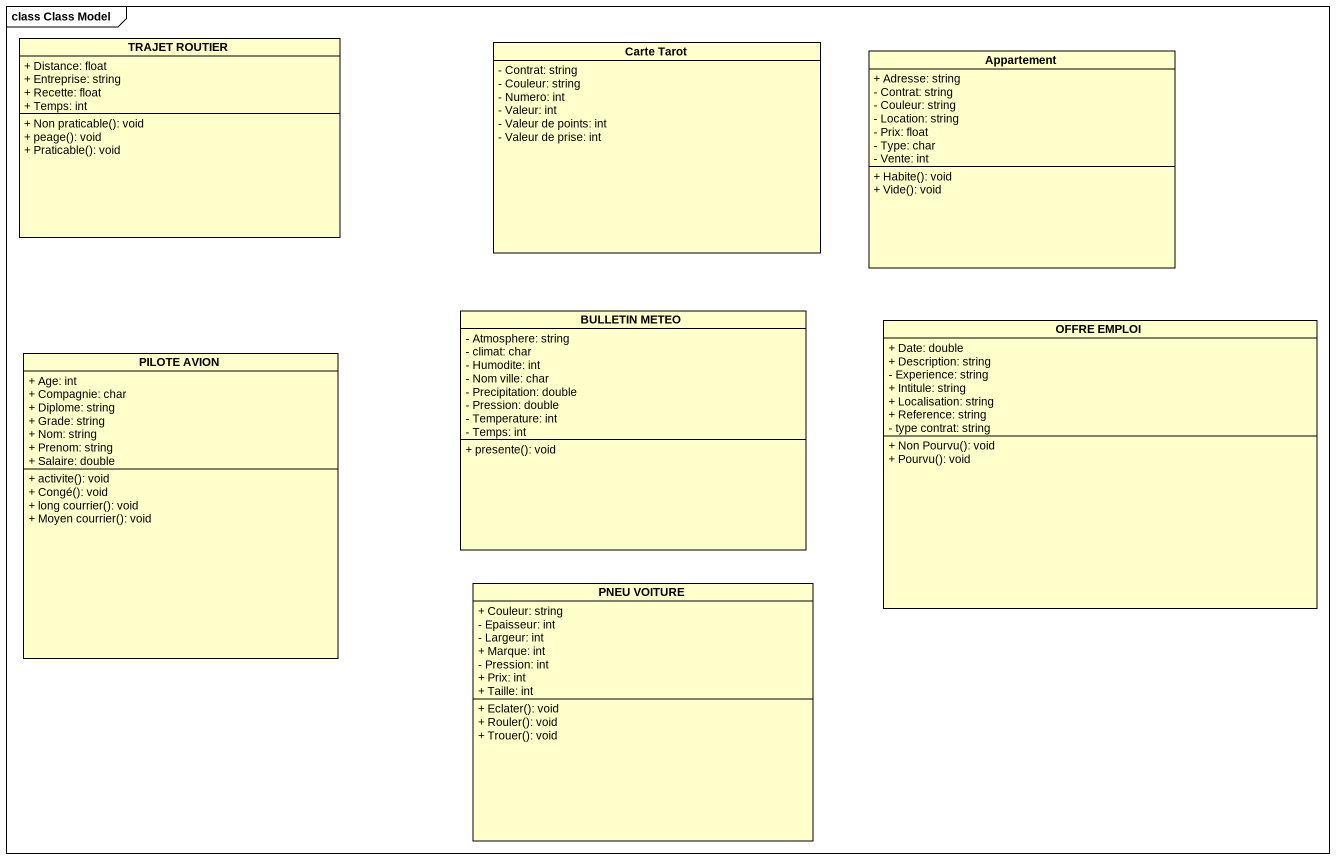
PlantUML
@startuml
mainframe class Class Model
hide circle
hide empty members
skinparam classAttributeIconSize 0
class "TRAJET ROUTIER" as TRAJET_ROUTIER {
  + Distance: float
  + Entreprise: string
  + Recette: float
  + Temps: int
  + Non praticable(): void
  + peage(): void
  + Praticable(): void
}
class "Carte Tarot" as Carte_Tarot {
  - Contrat: string
  - Couleur: string
  - Numero: int
  - Valeur: int
  - Valeur de points: int
  - Valeur de prise: int
}
class Appartement {
  + Adresse: string
  - Contrat: string
  - Couleur: string
  - Location: string
  - Prix: float
  - Type: char
  - Vente: int
  + Habite(): void
  + Vide(): void
}
class "BULLETIN METEO" as BULLETIN_METEO {
  - Atmosphere: string
  - climat: char
  - Humodite: int
  - Nom ville: char
  - Precipitation: double
  - Pression: double
  - Temperature: int
  - Temps: int
  + presente(): void
}
class "OFFRE EMPLOI" as OFFRE_EMPLOI {
  + Date: double
  + Description: string
  - Experience: string
  + Intitule: string
  + Localisation: string
  + Reference: string
  - type contrat: string
  + Non Pourvu(): void
  + Pourvu(): void
}
class "PILOTE AVION" as PILOTE_AVION {
  + Age: int
  + Compagnie: char
  + Diplome: string
  + Grade: string
  + Nom: string
  + Prenom: string
  + Salaire: double
  + activite(): void
  + Congé(): void
  + long courrier(): void
  + Moyen courrier(): void
}
class "PNEU VOITURE" as PNEU_VOITURE {
  + Couleur: string
  - Epaisseur: int
  - Largeur: int
  + Marque: int
  - Pression: int
  + Prix: int
  + Taille: int
  + Eclater(): void
  + Rouler(): void
  + Trouer(): void
}
@enduml
